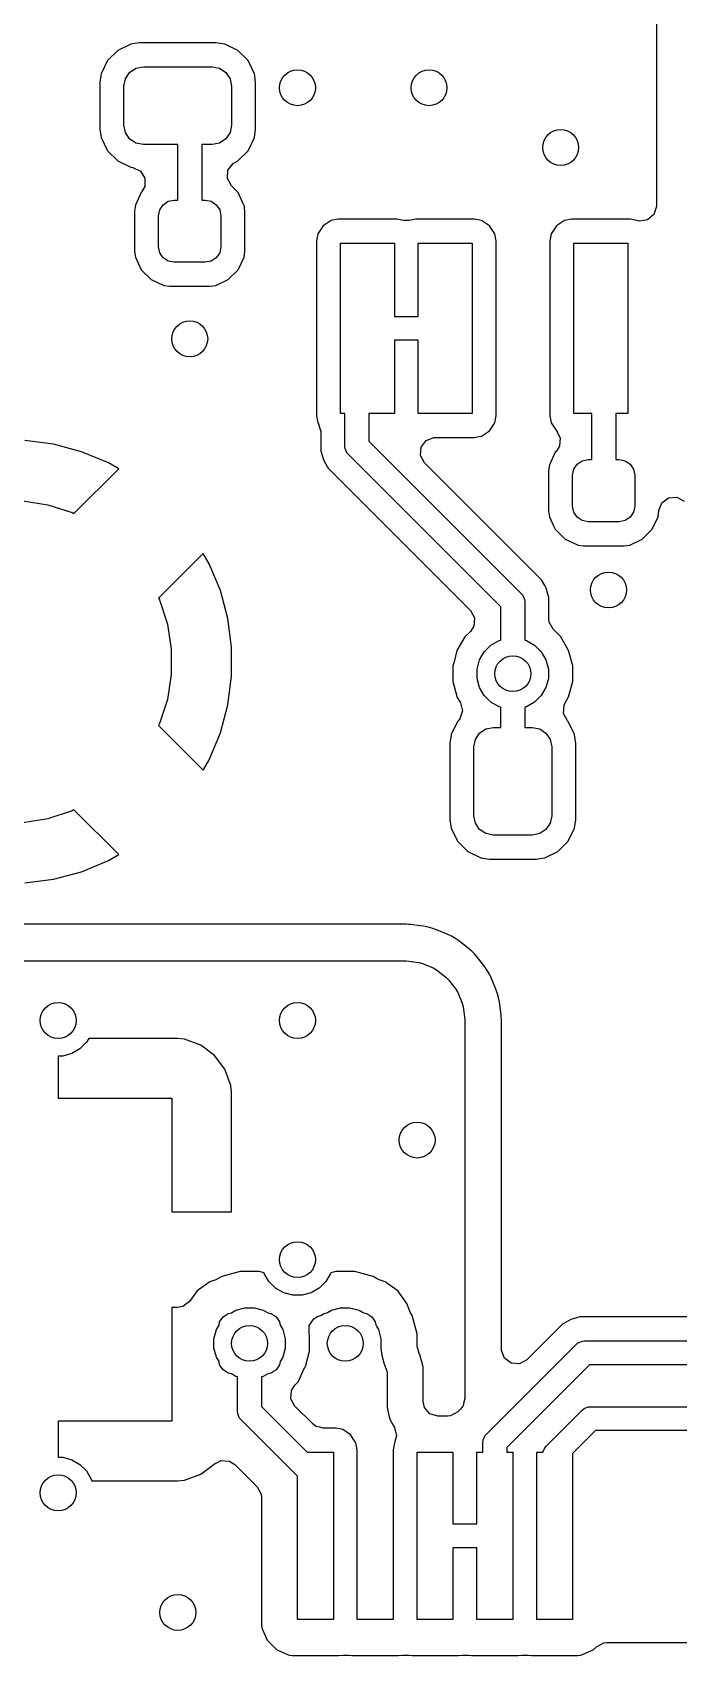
# Model space of a CAD drawing. Extents: x 2.65 to 6.49, y -4.64 to -1.62.
# Drawn here: x 2.984 to 3.196, y -3.3 to -2.765 of the extents above; entities that cross this region are included whole.
import ezdxf

# ---------------------------------------------------------------- set-up
doc = ezdxf.new("R2010")
doc.units = 0
doc.header["$MEASUREMENT"] = 0
doc.layers.add('BLACK', color=7, linetype='CONTINUOUS')

msp = doc.modelspace()

# ---------------------------------------------------------------- linework, layer by layer
at = {"layer": 'BLACK', "linetype": 'CONTINUOUS'}
for p, q in [((3.18896, -2.72867), (3.18896, -2.82251)), ((3.01176, -2.77118), (3.00839, -2.77455)), ((3.01604, -2.76909), (3.01176, -2.77118)), ((3.01882, -2.76868), (3.01604, -2.76909)), ((3.04417, -2.76868), (3.01882, -2.76868)), ((3.0462, -2.76898), (3.04417, -2.76868)), ((3.04417, -2.76868), (3.04417, -2.76868)), ((3.04695, -2.76909), (3.0462, -2.76898)), ((3.05123, -2.77118), (3.04695, -2.76909)), ((3.05461, -2.77455), (3.05123, -2.77118)), ((3.00839, -2.77455), (3.00629, -2.77884)), ((3.01427, -2.78052), (3.01565, -2.77845)), ((3.01565, -2.77845), (3.01773, -2.77706)), ((3.01773, -2.77706), (3.02018, -2.77657)), ((3.02018, -2.77657), (3.04281, -2.77657)), ((3.04281, -2.77657), (3.04526, -2.77706)), ((3.04526, -2.77706), (3.04734, -2.77845)), ((3.04734, -2.77845), (3.04873, -2.78052)), ((3.0567, -2.77884), (3.05461, -2.77455)), ((3.05461, -2.77455), (3.05461, -2.77455)), ((3.05461, -2.77455), (3.05461, -2.77455)), ((3.00619, -2.77953), (3.00589, -2.78162)), ((3.00589, -2.78162), (3.00589, -2.78162)), ((3.00589, -2.78162), (3.00589, -2.78162)), ((3.00589, -2.78162), (3.00589, -2.79712)), ((3.00629, -2.77884), (3.00619, -2.77953)), ((3.01378, -2.78297), (3.01427, -2.78052)), ((3.01378, -2.79577), (3.01378, -2.78297)), ((3.04873, -2.78052), (3.04921, -2.78297)), ((3.04921, -2.78297), (3.04921, -2.79577)), ((3.0568, -2.77953), (3.0567, -2.77884)), ((3.05699, -2.78083), (3.0568, -2.77953)), ((3.05711, -2.78162), (3.05699, -2.78083)), ((3.05711, -2.79712), (3.05711, -2.78162)), ((3.00589, -2.79712), (3.00629, -2.7999)), ((3.00629, -2.7999), (3.00629, -2.7999)), ((3.00629, -2.7999), (3.00629, -2.7999)), ((3.00629, -2.7999), (3.00829, -2.80399)), ((3.01427, -2.79822), (3.01378, -2.79577)), ((3.01565, -2.80029), (3.01427, -2.79822)), ((3.04873, -2.79822), (3.04734, -2.80029)), ((3.04921, -2.79577), (3.04873, -2.79822)), ((3.05461, -2.80419), (3.0567, -2.7999)), ((3.0567, -2.7999), (3.05711, -2.79712)), ((3.00829, -2.80399), (3.00839, -2.80419)), ((3.00839, -2.80419), (3.01176, -2.80756)), ((3.01773, -2.80168), (3.01565, -2.80029)), ((3.02018, -2.80217), (3.01773, -2.80168)), ((3.0315, -2.80217), (3.02018, -2.80217)), ((3.0315, -2.82047), (3.0315, -2.80217)), ((3.04281, -2.80217), (3.03937, -2.80217)), ((3.03937, -2.80217), (3.03937, -2.82047)), ((3.04526, -2.80168), (3.04281, -2.80217)), ((3.04734, -2.80029), (3.04526, -2.80168)), ((3.05123, -2.80756), (3.05461, -2.80419)), ((3.01176, -2.80756), (3.01176, -2.80756)), ((3.01176, -2.80756), (3.01176, -2.80756)), ((3.01176, -2.80756), (3.01604, -2.80965)), ((3.01604, -2.80965), (3.01672, -2.80975)), ((3.01672, -2.80975), (3.01922, -2.8109)), ((3.04782, -2.81337), (3.04802, -2.81062)), ((3.04802, -2.81062), (3.04967, -2.80842)), ((3.04967, -2.80842), (3.05045, -2.80794)), ((3.05045, -2.80794), (3.05123, -2.80756)), ((3.01922, -2.8109), (3.0207, -2.81322)), ((3.0207, -2.81597), (3.0197, -2.81764)), ((3.0207, -2.81322), (3.0207, -2.81597)), ((3.04914, -2.81578), (3.04782, -2.81337)), ((3.05137, -2.81801), (3.04914, -2.81578)), ((3.01949, -2.81801), (3.01755, -2.82217)), ((3.01974, -2.81766), (3.01949, -2.81801)), ((3.0197, -2.81764), (3.01974, -2.81766)), ((3.0267, -2.82197), (3.02836, -2.82086)), ((3.02836, -2.82086), (3.03031, -2.82047)), ((3.03031, -2.82047), (3.0315, -2.82047)), ((3.03937, -2.82047), (3.04055, -2.82047)), ((3.04055, -2.82047), (3.04251, -2.82086)), ((3.04251, -2.82086), (3.04417, -2.82197)), ((3.05317, -2.82187), (3.05137, -2.81801)), ((3.01755, -2.82217), (3.0173, -2.82407)), ((3.0173, -2.82407), (3.0173, -2.83735)), ((3.01755, -2.82217), (3.01755, -2.82217)), ((3.0252, -2.82559), (3.02559, -2.82363)), ((3.0252, -2.83583), (3.0252, -2.82559)), ((3.02559, -2.82363), (3.0267, -2.82197)), ((3.04417, -2.82197), (3.04528, -2.82363)), ((3.04528, -2.82363), (3.04567, -2.82559)), ((3.04567, -2.82559), (3.04567, -2.83583)), ((3.05331, -2.82217), (3.05317, -2.82187)), ((3.05344, -2.82312), (3.05331, -2.82217)), ((3.05331, -2.82217), (3.05331, -2.82217)), ((3.05356, -2.82407), (3.05344, -2.82312)), ((3.05356, -2.83385), (3.05356, -2.82407)), ((3.08426, -2.82673), (3.08196, -2.82719)), ((3.10353, -2.82673), (3.08426, -2.82673)), ((3.08426, -2.82673), (3.08426, -2.82673)), ((3.10574, -2.82717), (3.10353, -2.82673)), ((3.10985, -2.82673), (3.10765, -2.82717)), ((3.12912, -2.82673), (3.10985, -2.82673)), ((3.13143, -2.82719), (3.12912, -2.82673)), ((3.12912, -2.82673), (3.12912, -2.82673)), ((3.16103, -2.82673), (3.15873, -2.82719)), ((3.18031, -2.82673), (3.16103, -2.82673)), ((3.16103, -2.82673), (3.16103, -2.82673)), ((3.18308, -2.82728), (3.18031, -2.82673)), ((3.18031, -2.82673), (3.18031, -2.82673)), ((3.18818, -2.82515), (3.1861, -2.82695)), ((3.18896, -2.82251), (3.18818, -2.82515)), ((3.0776, -2.83155), (3.07715, -2.83385)), ((3.07935, -2.82893), (3.0776, -2.83155)), ((3.0776, -2.83155), (3.0776, -2.83155)), ((3.08196, -2.82719), (3.07935, -2.82893)), ((3.08196, -2.82719), (3.08196, -2.82719)), ((3.10765, -2.82717), (3.10574, -2.82717)), ((3.13404, -2.82893), (3.13143, -2.82719)), ((3.13143, -2.82719), (3.13143, -2.82719)), ((3.13578, -2.83155), (3.13404, -2.82893)), ((3.13624, -2.83385), (3.13578, -2.83155)), ((3.13578, -2.83155), (3.13578, -2.83155)), ((3.15438, -2.83155), (3.15392, -2.83385)), ((3.15612, -2.82893), (3.15438, -2.83155)), ((3.15438, -2.83155), (3.15438, -2.83155)), ((3.15873, -2.82719), (3.15612, -2.82893)), ((3.15873, -2.82719), (3.15873, -2.82719)), ((3.18338, -2.82735), (3.18308, -2.82726)), ((3.18308, -2.82726), (3.18308, -2.82728)), ((3.1861, -2.82695), (3.18338, -2.82735)), ((3.0173, -2.83735), (3.01755, -2.83925)), ((3.02559, -2.83779), (3.0252, -2.83583)), ((3.04567, -2.83583), (3.04528, -2.83779)), ((3.05331, -2.83925), (3.05356, -2.83735)), ((3.05356, -2.83735), (3.05356, -2.83385)), ((3.07715, -2.83385), (3.07715, -2.89151)), ((3.08504, -2.89073), (3.08504, -2.83463)), ((3.08504, -2.83463), (3.10276, -2.83463)), ((3.10276, -2.83463), (3.10276, -2.85874)), ((3.11063, -2.85874), (3.11063, -2.83463)), ((3.11063, -2.83463), (3.12835, -2.83463)), ((3.12835, -2.83463), (3.12835, -2.89073)), ((3.13622, -2.89073), (3.13622, -2.83463)), ((3.13622, -2.83463), (3.13624, -2.83463)), ((3.13624, -2.83463), (3.13624, -2.83385)), ((3.13624, -2.83385), (3.13624, -2.83385)), ((3.13624, -2.83385), (3.13624, -2.83385)), ((3.15392, -2.83385), (3.15392, -2.83463)), ((3.15392, -2.83463), (3.15394, -2.83463)), ((3.15394, -2.83463), (3.15394, -2.89073)), ((3.16181, -2.89073), (3.16181, -2.83463)), ((3.16181, -2.83463), (3.17953, -2.83463)), ((3.17953, -2.83463), (3.17953, -2.89073)), ((3.01755, -2.83925), (3.01755, -2.83925)), ((3.01755, -2.83925), (3.01904, -2.84243)), ((3.01904, -2.84243), (3.01949, -2.84341)), ((3.0267, -2.83945), (3.02559, -2.83779)), ((3.02836, -2.84056), (3.0267, -2.83945)), ((3.03031, -2.84094), (3.02836, -2.84056)), ((3.04055, -2.84094), (3.03031, -2.84094)), ((3.04251, -2.84056), (3.04055, -2.84094)), ((3.04417, -2.83945), (3.04251, -2.84056)), ((3.04528, -2.83779), (3.04417, -2.83945)), ((3.05137, -2.84341), (3.05331, -2.83925)), ((3.01949, -2.84341), (3.02274, -2.84665)), ((3.02274, -2.84665), (3.0269, -2.84859)), ((3.04397, -2.84859), (3.04813, -2.84665)), ((3.04813, -2.84665), (3.05137, -2.84341)), ((3.0269, -2.84859), (3.0269, -2.84859)), ((3.0269, -2.84859), (3.02879, -2.84884)), ((3.02879, -2.84884), (3.02879, -2.84884)), ((3.02879, -2.84884), (3.04208, -2.84884)), ((3.04208, -2.84884), (3.04397, -2.84859)), ((3.10276, -2.85874), (3.11063, -2.85874)), ((3.11063, -2.86661), (3.10276, -2.86661)), ((3.10276, -2.86661), (3.10276, -2.89073)), ((3.11063, -2.89073), (3.11063, -2.86661)), ((3.0865, -2.89073), (3.08504, -2.89073)), ((3.0865, -2.90146), (3.0865, -2.89073)), ((3.10276, -2.89073), (3.09437, -2.89073)), ((3.09437, -2.89073), (3.09437, -2.89983)), ((3.12835, -2.89073), (3.11063, -2.89073)), ((3.13624, -2.89073), (3.13622, -2.89073)), ((3.13624, -2.89151), (3.13624, -2.89073)), ((3.15394, -2.89073), (3.15392, -2.89073)), ((3.15392, -2.89073), (3.15392, -2.89151)), ((3.16772, -2.89073), (3.16181, -2.89073)), ((3.16772, -2.90591), (3.16772, -2.89073)), ((3.17953, -2.89073), (3.17559, -2.89073)), ((3.17559, -2.89073), (3.17559, -2.90591)), ((3.07715, -2.89151), (3.0776, -2.89381)), ((3.0776, -2.89381), (3.0776, -2.89381)), ((3.0776, -2.89381), (3.0776, -2.89381)), ((3.0776, -2.89381), (3.07778, -2.89407)), ((3.07778, -2.89407), (3.0786, -2.8967)), ((3.13404, -2.89642), (3.13578, -2.89381)), ((3.13578, -2.89381), (3.13614, -2.892)), ((3.13578, -2.89381), (3.13578, -2.89381)), ((3.13578, -2.89381), (3.13578, -2.89381)), ((3.13614, -2.892), (3.13624, -2.89151)), ((3.15392, -2.89151), (3.15438, -2.89381)), ((3.15438, -2.89381), (3.15438, -2.89381)), ((3.15438, -2.89381), (3.15639, -2.89682)), ((2.99062, -2.90085), (2.98115, -2.89961)), ((2.99984, -2.90332), (2.99062, -2.90085)), ((3.0786, -2.8967), (3.0786, -2.89678)), ((3.0786, -2.89678), (3.0786, -2.90301)), ((3.08657, -2.90222), (3.0865, -2.90146)), ((3.09437, -2.89983), (3.14452, -2.94997)), ((3.11154, -2.9018), (3.11319, -2.8996)), ((3.11319, -2.8996), (3.11577, -2.89863)), ((3.11577, -2.89863), (3.11612, -2.89862)), ((3.11612, -2.89862), (3.12912, -2.89862)), ((3.12912, -2.89862), (3.13001, -2.89845)), ((3.12912, -2.89862), (3.12912, -2.89862)), ((3.13001, -2.89845), (3.13143, -2.89816)), ((3.13143, -2.89816), (3.13404, -2.89642)), ((3.13143, -2.89816), (3.13143, -2.89816)), ((3.13143, -2.89816), (3.13143, -2.89816)), ((3.1571, -2.90143), (3.15598, -2.90318)), ((3.15639, -2.89682), (3.1563, -2.89687)), ((3.1563, -2.89687), (3.1573, -2.89869)), ((3.1573, -2.89869), (3.1571, -2.90143)), ((3.00866, -2.90698), (2.99984, -2.90332)), ((3.0786, -2.90301), (3.07941, -2.90602)), ((3.07941, -2.90602), (3.08074, -2.90833)), ((3.08716, -2.90364), (3.08657, -2.90222)), ((3.08765, -2.90424), (3.08716, -2.90364)), ((3.1378, -2.95439), (3.08765, -2.90424)), ((3.11135, -2.90454), (3.11154, -2.9018)), ((3.11266, -2.90696), (3.11135, -2.90454)), ((3.15571, -2.90345), (3.15377, -2.9076)), ((3.15598, -2.90318), (3.15571, -2.90345)), ((3.16292, -2.9074), (3.16458, -2.9063)), ((3.16458, -2.9063), (3.16654, -2.90591)), ((3.16654, -2.90591), (3.16772, -2.90591)), ((3.17559, -2.90591), (3.17677, -2.90591)), ((3.17677, -2.90591), (3.17873, -2.9063)), ((3.17873, -2.9063), (3.18039, -2.9074)), ((2.99733, -2.92365), (3.01205, -2.90893)), ((3.01205, -2.90893), (3.00866, -2.90698)), ((3.00866, -2.90698), (3.00866, -2.90698)), ((3.01205, -2.90893), (3.01205, -2.90893)), ((3.08074, -2.90833), (3.08097, -2.90872)), ((3.08097, -2.90872), (3.08097, -2.90872)), ((3.08097, -2.90872), (3.12779, -2.95555)), ((3.1512, -2.94549), (3.11266, -2.90696)), ((3.15377, -2.9076), (3.15352, -2.9095)), ((3.15352, -2.9095), (3.15352, -2.92278)), ((3.15377, -2.9076), (3.15377, -2.9076)), ((3.16142, -2.91102), (3.16181, -2.90907)), ((3.16142, -2.92126), (3.16142, -2.91102)), ((3.16181, -2.90907), (3.16292, -2.9074)), ((3.18039, -2.9074), (3.1815, -2.90907)), ((3.1815, -2.90907), (3.18189, -2.91102)), ((3.18189, -2.91102), (3.18189, -2.92126)), ((2.98055, -2.91946), (2.98879, -2.92076)), ((2.98879, -2.92076), (2.99672, -2.92334)), ((3.15352, -2.92278), (3.15377, -2.92468)), ((3.16181, -2.92322), (3.16142, -2.92126)), ((3.18189, -2.92126), (3.1815, -2.92322)), ((3.18953, -2.92468), (3.18978, -2.92278)), ((3.18978, -2.92278), (3.18979, -2.9227)), ((3.18978, -2.92278), (3.18978, -2.92278)), ((3.18979, -2.9227), (3.1898, -2.92268)), ((3.1898, -2.92268), (3.1898, -2.92263)), ((3.1898, -2.92263), (3.18982, -2.92263)), ((3.18982, -2.92263), (3.19073, -2.92012)), ((3.19073, -2.92012), (3.19293, -2.91846)), ((3.19293, -2.91846), (3.19567, -2.91824)), ((3.19567, -2.91824), (3.19809, -2.91955)), ((2.99672, -2.92334), (2.99733, -2.92365)), ((3.15377, -2.92468), (3.15377, -2.92468)), ((3.15377, -2.92468), (3.15516, -2.92766)), ((3.15516, -2.92766), (3.15571, -2.92884)), ((3.16292, -2.92488), (3.16181, -2.92322)), ((3.16458, -2.92599), (3.16292, -2.92488)), ((3.16654, -2.92638), (3.16458, -2.92599)), ((3.17677, -2.92638), (3.16654, -2.92638)), ((3.17873, -2.92599), (3.17677, -2.92638)), ((3.18039, -2.92488), (3.17873, -2.92599)), ((3.1815, -2.92322), (3.18039, -2.92488)), ((3.18759, -2.92884), (3.18953, -2.92468)), ((3.15571, -2.92884), (3.15896, -2.93208)), ((3.15896, -2.93208), (3.16305, -2.93399)), ((3.18019, -2.93402), (3.18435, -2.93208)), ((3.18435, -2.93208), (3.18759, -2.92884)), ((3.03989, -2.93677), (3.02517, -2.95149)), ((3.04184, -2.94016), (3.03989, -2.93677)), ((3.16305, -2.93399), (3.16312, -2.93402)), ((3.16312, -2.93402), (3.16312, -2.93402)), ((3.16312, -2.93402), (3.16501, -2.93427)), ((3.16501, -2.93427), (3.16501, -2.93427)), ((3.16501, -2.93427), (3.1783, -2.93427)), ((3.1783, -2.93427), (3.18019, -2.93402)), ((3.0455, -2.94898), (3.04184, -2.94016)), ((3.04184, -2.94016), (3.04184, -2.94016)), ((3.04797, -2.9582), (3.0455, -2.94898)), ((3.15227, -2.94734), (3.1512, -2.94549)), ((3.1512, -2.94549), (3.1512, -2.94549)), ((3.15276, -2.94819), (3.15227, -2.94734)), ((3.15349, -2.95093), (3.15276, -2.94819)), ((3.02517, -2.95149), (3.02548, -2.9521)), ((3.02548, -2.9521), (3.02806, -2.96003)), ((3.1378, -2.96531), (3.1378, -2.95439)), ((3.14452, -2.94997), (3.14501, -2.95057)), ((3.14501, -2.95057), (3.14505, -2.95067)), ((3.14505, -2.95067), (3.14559, -2.95199)), ((3.14559, -2.95199), (3.14567, -2.95276)), ((3.14567, -2.95276), (3.14567, -2.96531)), ((3.15356, -2.9512), (3.15349, -2.95093)), ((3.15356, -2.95832), (3.15356, -2.9512)), ((3.02806, -2.96003), (3.02936, -2.96827)), ((3.04921, -2.96767), (3.04797, -2.9582)), ((3.12779, -2.95555), (3.12911, -2.95796)), ((3.12911, -2.95796), (3.12891, -2.96071)), ((3.15367, -2.95936), (3.15356, -2.95832)), ((3.15499, -2.96177), (3.15367, -2.95936)), ((3.12596, -2.96428), (3.12337, -2.96877)), ((3.12779, -2.96245), (3.12596, -2.96428)), ((3.12596, -2.96428), (3.12596, -2.96428)), ((3.12891, -2.96071), (3.12779, -2.96245)), ((3.13454, -2.96701), (3.13721, -2.96547)), ((3.13721, -2.96547), (3.1378, -2.96531)), ((3.14567, -2.96531), (3.14625, -2.96547)), ((3.14625, -2.96547), (3.14892, -2.96701)), ((3.1575, -2.96428), (3.15499, -2.96177)), ((3.16009, -2.96877), (3.1575, -2.96428)), ((3.02936, -2.96827), (3.02936, -2.97661)), ((3.04921, -2.97721), (3.04921, -2.96767)), ((3.04921, -2.96767), (3.04921, -2.96767)), ((3.12337, -2.96877), (3.12239, -2.97242)), ((3.13082, -2.97186), (3.13236, -2.96919)), ((3.13236, -2.96919), (3.13454, -2.96701)), ((3.14892, -2.96701), (3.1511, -2.96919)), ((3.1511, -2.96919), (3.15264, -2.97186)), ((3.16144, -2.97378), (3.16009, -2.96877)), ((3.12239, -2.97242), (3.12203, -2.97378)), ((3.12203, -2.97378), (3.12203, -2.97897)), ((3.13002, -2.97484), (3.13082, -2.97186)), ((3.13002, -2.97792), (3.13002, -2.97484)), ((3.15264, -2.97186), (3.15344, -2.97484)), ((3.15344, -2.97484), (3.15344, -2.97792)), ((3.16144, -2.97897), (3.16144, -2.97378)), ((3.02936, -2.97661), (3.02806, -2.98485)), ((3.04797, -2.98668), (3.04921, -2.97722)), ((3.04921, -2.97722), (3.04921, -2.97721)), ((3.12203, -2.97897), (3.12332, -2.9838)), ((3.13082, -2.9809), (3.13002, -2.97792)), ((3.13236, -2.98357), (3.13082, -2.9809)), ((3.15264, -2.9809), (3.1511, -2.98357)), ((3.15344, -2.97792), (3.15264, -2.9809)), ((3.16009, -2.98398), (3.16144, -2.97897)), ((3.02806, -2.98485), (3.02548, -2.99278)), ((3.0455, -2.9959), (3.04797, -2.98668)), ((3.12332, -2.9838), (3.12337, -2.98398)), ((3.12337, -2.98398), (3.12337, -2.98398)), ((3.12337, -2.98398), (3.12452, -2.98598)), ((3.12452, -2.98598), (3.12517, -2.98865)), ((3.13454, -2.98575), (3.13236, -2.98357)), ((3.13721, -2.98729), (3.13454, -2.98575)), ((3.14892, -2.98575), (3.14625, -2.98729)), ((3.1511, -2.98357), (3.14892, -2.98575)), ((3.1584, -2.98946), (3.1586, -2.98671)), ((3.1586, -2.98671), (3.15894, -2.98598)), ((3.15894, -2.98598), (3.15996, -2.98422)), ((3.15996, -2.98422), (3.16009, -2.98398)), ((3.12354, -2.99207), (3.12145, -2.99636)), ((3.12375, -2.99187), (3.12354, -2.99207)), ((3.12354, -2.99207), (3.12354, -2.99207)), ((3.12427, -2.99125), (3.12375, -2.99187)), ((3.12517, -2.98865), (3.12427, -2.99125)), ((3.1378, -2.98745), (3.13721, -2.98729)), ((3.1378, -2.99409), (3.1378, -2.98745)), ((3.14625, -2.98729), (3.14567, -2.98745)), ((3.14567, -2.98745), (3.14567, -2.99409)), ((3.15972, -2.99187), (3.1584, -2.98946)), ((3.15992, -2.99207), (3.15972, -2.99187)), ((3.16202, -2.99636), (3.15992, -2.99207)), ((3.15992, -2.99207), (3.15992, -2.99207)), ((3.15992, -2.99207), (3.15992, -2.99207)), ((3.02548, -2.99278), (3.02517, -2.99339)), ((3.02517, -2.99339), (3.03989, -3.00811)), ((3.04184, -3.00472), (3.0455, -2.9959)), ((3.1214, -2.99671), (3.12104, -2.99914)), ((3.12145, -2.99636), (3.1214, -2.99671)), ((3.12942, -2.99804), (3.13081, -2.99597)), ((3.13081, -2.99597), (3.13289, -2.99458)), ((3.13289, -2.99458), (3.13533, -2.99409)), ((3.13533, -2.99409), (3.1378, -2.99409)), ((3.14567, -2.99409), (3.14813, -2.99409)), ((3.14813, -2.99409), (3.15058, -2.99458)), ((3.15058, -2.99458), (3.15265, -2.99597)), ((3.15265, -2.99597), (3.15404, -2.99804)), ((3.16215, -2.9973), (3.16202, -2.99636)), ((3.16226, -2.99805), (3.16215, -2.9973)), ((3.12104, -2.99914), (3.12104, -2.99914)), ((3.12104, -2.99914), (3.12104, -2.99914)), ((3.12104, -2.99914), (3.12104, -3.02449)), ((3.12894, -3.00049), (3.12942, -2.99804)), ((3.12894, -3.02313), (3.12894, -3.00049)), ((3.15404, -2.99804), (3.15453, -3.00049)), ((3.15453, -3.00049), (3.15453, -3.02313)), ((3.16242, -2.99914), (3.16226, -2.99805)), ((3.16242, -3.02449), (3.16242, -2.99914)), ((3.03989, -3.00811), (3.04184, -3.00472)), ((3.04184, -3.00472), (3.04184, -3.00472)), ((2.98879, -3.02412), (2.98055, -3.02543)), ((2.99672, -3.02154), (2.98879, -3.02412)), ((2.99733, -3.02123), (2.99672, -3.02154)), ((3.01205, -3.03595), (2.99733, -3.02123)), ((3.12942, -3.02558), (3.12894, -3.02313)), ((3.15453, -3.02313), (3.15404, -3.02558)), ((3.12104, -3.02449), (3.12145, -3.02726)), ((3.12145, -3.02726), (3.12145, -3.02726)), ((3.12145, -3.02726), (3.12145, -3.02726)), ((3.12145, -3.02726), (3.12331, -3.03107)), ((3.13081, -3.02765), (3.12942, -3.02558)), ((3.13289, -3.02904), (3.13081, -3.02765)), ((3.13533, -3.02953), (3.13289, -3.02904)), ((3.14813, -3.02953), (3.13533, -3.02953)), ((3.15058, -3.02904), (3.14813, -3.02953)), ((3.15265, -3.02765), (3.15058, -3.02904)), ((3.15404, -3.02558), (3.15265, -3.02765)), ((3.15992, -3.03155), (3.16202, -3.02726)), ((3.16202, -3.02726), (3.16242, -3.02449)), ((3.12331, -3.03107), (3.12354, -3.03155)), ((3.12354, -3.03155), (3.12692, -3.03492)), ((3.12692, -3.03492), (3.1312, -3.03702)), ((3.15226, -3.03702), (3.15655, -3.03492)), ((3.15655, -3.03492), (3.15992, -3.03155)), ((2.99984, -3.04156), (3.00866, -3.0379)), ((3.00866, -3.0379), (3.01205, -3.03595)), ((3.00866, -3.0379), (3.00866, -3.0379)), ((3.1312, -3.03702), (3.1312, -3.03702)), ((3.1312, -3.03702), (3.1312, -3.03702)), ((3.1312, -3.03702), (3.13398, -3.03742)), ((3.13398, -3.03742), (3.14949, -3.03742)), ((3.14949, -3.03742), (3.1506, -3.03726)), ((3.14949, -3.03742), (3.14949, -3.03742)), ((3.1506, -3.03726), (3.15226, -3.03702)), ((2.98115, -3.04528), (2.99062, -3.04403)), ((2.99062, -3.04403), (2.99984, -3.04156)), ((3.10598, -3.05884), (2.90583, -3.05884)), ((3.10662, -3.05886), (3.10598, -3.05884)), ((3.10677, -3.05886), (3.10662, -3.05886)), ((3.1074, -3.05891), (3.10677, -3.05886)), ((3.10819, -3.05898), (3.1074, -3.05891)), ((3.1111, -3.05937), (3.10819, -3.05898)), ((3.11233, -3.05953), (3.1111, -3.05937)), ((3.11387, -3.05984), (3.11233, -3.05953)), ((3.11233, -3.05953), (3.11233, -3.05953)), ((3.1151, -3.06017), (3.11387, -3.05984)), ((3.11387, -3.05984), (3.11387, -3.05984)), ((3.11387, -3.05984), (3.11387, -3.05984)), ((3.11659, -3.06067), (3.1151, -3.06017)), ((3.1151, -3.06017), (3.1151, -3.06017)), ((3.12015, -3.06215), (3.11659, -3.06067)), ((3.11659, -3.06067), (3.11659, -3.06067)), ((3.12156, -3.06284), (3.12015, -3.06215)), ((3.12015, -3.06215), (3.12015, -3.06215)), ((3.12266, -3.06348), (3.12156, -3.06284)), ((3.12267, -3.06348), (3.12266, -3.06348)), ((3.12397, -3.06435), (3.12267, -3.06348)), ((3.12267, -3.06348), (3.12267, -3.06348)), ((3.12267, -3.06348), (3.12267, -3.06348)), ((3.12703, -3.0667), (3.12397, -3.06435)), ((3.12397, -3.06435), (3.12397, -3.06435)), ((3.12821, -3.06774), (3.12703, -3.0667)), ((3.12703, -3.0667), (3.12703, -3.0667)), ((2.90583, -3.07087), (3.10598, -3.07087)), ((3.10598, -3.07087), (3.10662, -3.07091)), ((3.10662, -3.07091), (3.11076, -3.07145)), ((3.11076, -3.07145), (3.11199, -3.07178)), ((3.11199, -3.07178), (3.11555, -3.07326)), ((3.12911, -3.06864), (3.12821, -3.06774)), ((3.12821, -3.06774), (3.12821, -3.06774)), ((3.12821, -3.06774), (3.12821, -3.06774)), ((3.13015, -3.06982), (3.12911, -3.06864)), ((3.13097, -3.07089), (3.13015, -3.06982)), ((3.1325, -3.07288), (3.13097, -3.07089)), ((3.11555, -3.07326), (3.11665, -3.07389)), ((3.11665, -3.07389), (3.11971, -3.07624)), ((3.11971, -3.07624), (3.12061, -3.07714)), ((3.12061, -3.07714), (3.12296, -3.0802)), ((3.13299, -3.07362), (3.1325, -3.07288)), ((3.13337, -3.07418), (3.13299, -3.07362)), ((3.13401, -3.07529), (3.13337, -3.07418)), ((3.1347, -3.0767), (3.13401, -3.07529)), ((3.13401, -3.07529), (3.13401, -3.07529)), ((3.13401, -3.07529), (3.13401, -3.07529)), ((3.1354, -3.07838), (3.1347, -3.0767)), ((3.12296, -3.0802), (3.12359, -3.0813)), ((3.12359, -3.0813), (3.12507, -3.08486)), ((3.13618, -3.08026), (3.1354, -3.07838)), ((3.13669, -3.08175), (3.13618, -3.08026)), ((3.13702, -3.08298), (3.13669, -3.08175)), ((3.13732, -3.08452), (3.13702, -3.08298)), ((3.12507, -3.08486), (3.1254, -3.08609)), ((3.1254, -3.08609), (3.12594, -3.09023)), ((3.13787, -3.08866), (3.13732, -3.08452)), ((3.12594, -3.09023), (3.12598, -3.09087)), ((3.12598, -3.09087), (3.12598, -3.21505)), ((3.13794, -3.08945), (3.13787, -3.08866)), ((3.13799, -3.09008), (3.13794, -3.08945)), ((3.138, -3.09055), (3.13799, -3.09008)), ((3.13801, -3.09087), (3.138, -3.09055)), ((3.13801, -3.19883), (3.13801, -3.09087)), ((3.0015, -3.09774), (2.99932, -3.09992)), ((3.00224, -3.09646), (3.0015, -3.09774)), ((3.03141, -3.09646), (3.00224, -3.09646)), ((3.03375, -3.09671), (3.03141, -3.09646)), ((3.03376, -3.09671), (3.03375, -3.09671)), ((3.03906, -3.09869), (3.03376, -3.09671)), ((3.04359, -3.10208), (3.03906, -3.09869)), ((3.03906, -3.09869), (3.03906, -3.09869)), ((2.99367, -3.10226), (2.99213, -3.10226)), ((2.99213, -3.10226), (2.99213, -3.11614)), ((2.99665, -3.10146), (2.99367, -3.10226)), ((2.99932, -3.09992), (2.99665, -3.10146)), ((3.04698, -3.10661), (3.04359, -3.10208)), ((3.04359, -3.10208), (3.04359, -3.10208)), ((3.04896, -3.11191), (3.04698, -3.10661)), ((3.04698, -3.10661), (3.04698, -3.10661)), ((3.04921, -3.11426), (3.04896, -3.11191)), ((3.04896, -3.11191), (3.04896, -3.11191)), ((3.04921, -3.15354), (3.04921, -3.11426)), ((3.04921, -3.11426), (3.04921, -3.11426)), ((2.99213, -3.11614), (3.02953, -3.11614)), ((3.02953, -3.11614), (3.02953, -3.15354)), ((3.02953, -3.15354), (3.04921, -3.15354)), ((3.05201, -3.17321), (3.04599, -3.17482)), ((3.05823, -3.17321), (3.05201, -3.17321)), ((3.05991, -3.17366), (3.05823, -3.17321)), ((3.05995, -3.17381), (3.05991, -3.17366)), ((3.0615, -3.17648), (3.05995, -3.17381)), ((3.08178, -3.17381), (3.08024, -3.17648)), ((3.08182, -3.17366), (3.08178, -3.17381)), ((3.0835, -3.17321), (3.08182, -3.17366)), ((3.08973, -3.17321), (3.0835, -3.17321)), ((3.09574, -3.17482), (3.08973, -3.17321)), ((3.04199, -3.17658), (3.03788, -3.17961)), ((3.04399, -3.17588), (3.04199, -3.17658)), ((3.04481, -3.1755), (3.04399, -3.17588)), ((3.04599, -3.17482), (3.04481, -3.1755)), ((3.06368, -3.17866), (3.0615, -3.17648)), ((3.06635, -3.1802), (3.06368, -3.17866)), ((3.07806, -3.17866), (3.07539, -3.1802)), ((3.08024, -3.17648), (3.07806, -3.17866)), ((3.09692, -3.1755), (3.09574, -3.17482)), ((3.09574, -3.17482), (3.09574, -3.17482)), ((3.09775, -3.17588), (3.09692, -3.1755)), ((3.09974, -3.17658), (3.09775, -3.17588)), ((3.1003, -3.17699), (3.09974, -3.17658)), ((3.09974, -3.17658), (3.09974, -3.17658)), ((3.10385, -3.17961), (3.1003, -3.17699)), ((3.03315, -3.18472), (3.03141, -3.18504)), ((3.03534, -3.18306), (3.03315, -3.18472)), ((3.03788, -3.17961), (3.03534, -3.18306)), ((3.06932, -3.181), (3.06635, -3.1802)), ((3.07241, -3.181), (3.06932, -3.181)), ((3.07539, -3.1802), (3.07241, -3.181)), ((3.10689, -3.18372), (3.10385, -3.17961)), ((3.10758, -3.18572), (3.10689, -3.18372)), ((3.03141, -3.18504), (3.02953, -3.18504)), ((3.02953, -3.18504), (3.02953, -3.22244)), ((3.04506, -3.19086), (3.04527, -3.18977)), ((3.04527, -3.18977), (3.04638, -3.18811)), ((3.04638, -3.18811), (3.04804, -3.187)), ((3.04804, -3.187), (3.04913, -3.18679)), ((3.04913, -3.18679), (3.0506, -3.18594)), ((3.0506, -3.18594), (3.05358, -3.18514)), ((3.05358, -3.18514), (3.05666, -3.18514)), ((3.05666, -3.18514), (3.05964, -3.18594)), ((3.05964, -3.18594), (3.06111, -3.18679)), ((3.06111, -3.18679), (3.06219, -3.187)), ((3.06219, -3.187), (3.06386, -3.18811)), ((3.06386, -3.18811), (3.06496, -3.18977)), ((3.06496, -3.18977), (3.06518, -3.19086)), ((3.07476, -3.19102), (3.07553, -3.18988)), ((3.07553, -3.18988), (3.07629, -3.18875)), ((3.07629, -3.18875), (3.0763, -3.18874)), ((3.0763, -3.18874), (3.07747, -3.18802)), ((3.0763, -3.18874), (3.0763, -3.18874)), ((3.07747, -3.18802), (3.07755, -3.18799)), ((3.07755, -3.18799), (3.07762, -3.18796)), ((3.07762, -3.18796), (3.07764, -3.18795)), ((3.07764, -3.18795), (3.07776, -3.1879)), ((3.07776, -3.1879), (3.07781, -3.18789)), ((3.07781, -3.18789), (3.07843, -3.18766)), ((3.07843, -3.18766), (3.07847, -3.18765)), ((3.07847, -3.18765), (3.07863, -3.18759)), ((3.07847, -3.18765), (3.07847, -3.18765)), ((3.07863, -3.18759), (3.07874, -3.18754)), ((3.07874, -3.18754), (3.07954, -3.187)), ((3.07954, -3.187), (3.08051, -3.18681)), ((3.08051, -3.18681), (3.08081, -3.18668)), ((3.08081, -3.18668), (3.08209, -3.18594)), ((3.08209, -3.18594), (3.08507, -3.18514)), ((3.08507, -3.18514), (3.08816, -3.18514)), ((3.08816, -3.18514), (3.09113, -3.18594)), ((3.09113, -3.18594), (3.09232, -3.18663)), ((3.09232, -3.18663), (3.09273, -3.18681)), ((3.09273, -3.18681), (3.09273, -3.18681)), ((3.09273, -3.18681), (3.09273, -3.18681)), ((3.09273, -3.18681), (3.09273, -3.18681)), ((3.09273, -3.18681), (3.09369, -3.187)), ((3.09369, -3.187), (3.09535, -3.18811)), ((3.09535, -3.18811), (3.09646, -3.18977)), ((3.09646, -3.18977), (3.09665, -3.19073)), ((3.10796, -3.18655), (3.10758, -3.18572)), ((3.10864, -3.18773), (3.10796, -3.18655)), ((3.11026, -3.19374), (3.10864, -3.18773)), ((3.16079, -3.18898), (3.15849, -3.1903)), ((3.16271, -3.18846), (3.16079, -3.18898)), ((3.16079, -3.18898), (3.16079, -3.18898)), ((3.1638, -3.18817), (3.16271, -3.18846)), ((3.21927, -3.18817), (3.1638, -3.18817)), ((3.04341, -3.19531), (3.04421, -3.19233)), ((3.04341, -3.19839), (3.04341, -3.19531)), ((3.04421, -3.19233), (3.04506, -3.19086)), ((3.06518, -3.19086), (3.06603, -3.19233)), ((3.06603, -3.19233), (3.06683, -3.19531)), ((3.06683, -3.19531), (3.06683, -3.19839)), ((3.07469, -3.19377), (3.07472, -3.19239)), ((3.07482, -3.19426), (3.07469, -3.19377)), ((3.07472, -3.19239), (3.07475, -3.19103)), ((3.07475, -3.19103), (3.07476, -3.19102)), ((3.07476, -3.19102), (3.07476, -3.19102)), ((3.07482, -3.19944), (3.07482, -3.19426)), ((3.09665, -3.19073), (3.09665, -3.19073)), ((3.09665, -3.19073), (3.09684, -3.19114)), ((3.09684, -3.19114), (3.09753, -3.19233)), ((3.09753, -3.19233), (3.09832, -3.19531)), ((3.09832, -3.19531), (3.09832, -3.19839)), ((3.11026, -3.19775), (3.11026, -3.19374)), ((3.11026, -3.19374), (3.11026, -3.19374)), ((3.15809, -3.19053), (3.14635, -3.20228)), ((3.15823, -3.19045), (3.15809, -3.19053)), ((3.15849, -3.1903), (3.15823, -3.19045)), ((3.15849, -3.1903), (3.15849, -3.1903)), ((3.04421, -3.20137), (3.04341, -3.19839)), ((3.06683, -3.19839), (3.06603, -3.20137)), ((3.07348, -3.20446), (3.07482, -3.19944)), ((3.09832, -3.19839), (3.09832, -3.19842)), ((3.09832, -3.19842), (3.09864, -3.20086)), ((3.11091, -3.20019), (3.11026, -3.19775)), ((3.11111, -3.20054), (3.11091, -3.20019)), ((3.11115, -3.20061), (3.11111, -3.20054)), ((3.11222, -3.20462), (3.11115, -3.20061)), ((3.13304, -3.22674), (3.16257, -3.19722)), ((3.13802, -3.19917), (3.13801, -3.19883)), ((3.13899, -3.20175), (3.13802, -3.19917)), ((3.16257, -3.19722), (3.16317, -3.19673)), ((3.16317, -3.19673), (3.16358, -3.19655)), ((3.16358, -3.19655), (3.16459, -3.19614)), ((3.16459, -3.19614), (3.16535, -3.19606)), ((3.16535, -3.19606), (3.21772, -3.19606)), ((3.04506, -3.20284), (3.04421, -3.20137)), ((3.04527, -3.20393), (3.04506, -3.20284)), ((3.04638, -3.20559), (3.04527, -3.20393)), ((3.04804, -3.2067), (3.04638, -3.20559)), ((3.06386, -3.20559), (3.06219, -3.2067)), ((3.06496, -3.20393), (3.06386, -3.20559)), ((3.06518, -3.20284), (3.06496, -3.20393)), ((3.06603, -3.20137), (3.06518, -3.20284)), ((3.07106, -3.20955), (3.073, -3.20539)), ((3.073, -3.20539), (3.07315, -3.20507)), ((3.073, -3.20539), (3.073, -3.20539)), ((3.07315, -3.20507), (3.07334, -3.20469)), ((3.07334, -3.20469), (3.07348, -3.20446)), ((3.09864, -3.20086), (3.09929, -3.2033)), ((3.09929, -3.2033), (3.09953, -3.20389)), ((3.09953, -3.20389), (3.09974, -3.20449)), ((3.09974, -3.20449), (3.09977, -3.20459)), ((3.09977, -3.20459), (3.09986, -3.20483)), ((3.09986, -3.20483), (3.10032, -3.20592)), ((3.10032, -3.20592), (3.10039, -3.20669)), ((3.11222, -3.21596), (3.11222, -3.20462)), ((3.11222, -3.20462), (3.11222, -3.20462)), ((3.14119, -3.2034), (3.13899, -3.20175)), ((3.16699, -3.20394), (3.13976, -3.23116)), ((3.14393, -3.2036), (3.14119, -3.2034)), ((3.14635, -3.20228), (3.14393, -3.2036)), ((3.21772, -3.20394), (3.16699, -3.20394)), ((3.04913, -3.20691), (3.04804, -3.2067)), ((3.0506, -3.20776), (3.04913, -3.20691)), ((3.05118, -3.20792), (3.0506, -3.20776)), ((3.05118, -3.21929), (3.05118, -3.20792)), ((3.05964, -3.20776), (3.05906, -3.20792)), ((3.05906, -3.20792), (3.05906, -3.21766)), ((3.06111, -3.20691), (3.05964, -3.20776)), ((3.06219, -3.2067), (3.06111, -3.20691)), ((3.06891, -3.21232), (3.07003, -3.21057)), ((3.07003, -3.21057), (3.07042, -3.21018)), ((3.07042, -3.21018), (3.07106, -3.20955)), ((3.10039, -3.20669), (3.10039, -3.2178)), ((3.06872, -3.21506), (3.06891, -3.21232)), ((3.07003, -3.21748), (3.06872, -3.21506)), ((3.11267, -3.21799), (3.11222, -3.21596)), ((3.12564, -3.21621), (3.12539, -3.21739)), ((3.12598, -3.21505), (3.12564, -3.21621)), ((3.05126, -3.22006), (3.05118, -3.21929)), ((3.05184, -3.22148), (3.05126, -3.22006)), ((3.05233, -3.22208), (3.05184, -3.22148)), ((3.07087, -3.24061), (3.05233, -3.22208)), ((3.05906, -3.21766), (3.07407, -3.23268)), ((3.07591, -3.22335), (3.07003, -3.21748)), ((3.10039, -3.2178), (3.10047, -3.21852)), ((3.10047, -3.21852), (3.10047, -3.21852)), ((3.10047, -3.21852), (3.10091, -3.22055)), ((3.10091, -3.22055), (3.10134, -3.22205)), ((3.10134, -3.22205), (3.10134, -3.22205)), ((3.10134, -3.22205), (3.10248, -3.224)), ((3.11447, -3.22007), (3.11267, -3.21799)), ((3.11711, -3.22085), (3.11447, -3.22007)), ((3.12019, -3.22085), (3.11711, -3.22085)), ((3.12122, -3.22073), (3.12019, -3.22085)), ((3.12364, -3.21942), (3.12122, -3.22073)), ((3.12455, -3.2185), (3.12364, -3.21942)), ((3.12521, -3.21769), (3.12455, -3.2185)), ((3.12524, -3.21759), (3.12521, -3.21769)), ((3.12539, -3.21739), (3.12524, -3.21759)), ((3.15273, -3.23068), (3.16454, -3.21887)), ((3.16454, -3.21887), (3.16514, -3.21838)), ((3.16514, -3.21838), (3.16526, -3.21833)), ((3.16526, -3.21833), (3.16655, -3.21779)), ((3.16655, -3.21779), (3.16732, -3.21772)), ((3.16732, -3.21772), (3.21772, -3.21772)), ((3.02953, -3.22244), (2.99213, -3.22244)), ((2.99213, -3.22244), (2.99213, -3.23435)), ((3.07672, -3.22401), (3.07591, -3.22335)), ((3.07683, -3.22404), (3.07672, -3.22401)), ((3.07702, -3.22419), (3.07683, -3.22404)), ((3.0782, -3.22444), (3.07702, -3.22419)), ((3.07936, -3.22478), (3.0782, -3.22444)), ((3.08345, -3.22478), (3.07936, -3.22478)), ((3.08576, -3.22524), (3.08345, -3.22478)), ((3.08345, -3.22478), (3.08345, -3.22478)), ((3.08837, -3.22699), (3.08576, -3.22524)), ((3.08576, -3.22524), (3.08576, -3.22524)), ((3.09011, -3.2296), (3.08837, -3.22699)), ((3.10248, -3.224), (3.10283, -3.2246)), ((3.10283, -3.2246), (3.1035, -3.22727)), ((3.1035, -3.22727), (3.1029, -3.22912)), ((3.13197, -3.22876), (3.13255, -3.22734)), ((3.13255, -3.22734), (3.13304, -3.22674)), ((3.16895, -3.22559), (3.16142, -3.23313)), ((3.21772, -3.22559), (3.16895, -3.22559)), ((3.07407, -3.23268), (3.08268, -3.23268)), ((3.08268, -3.23268), (3.08268, -3.2878)), ((3.09057, -3.2319), (3.09011, -3.2296)), ((3.09011, -3.2296), (3.09011, -3.2296)), ((3.09055, -3.2878), (3.09055, -3.23268)), ((3.09055, -3.23268), (3.09057, -3.23268)), ((3.09057, -3.23268), (3.09057, -3.2319)), ((3.09057, -3.2319), (3.09057, -3.2319)), ((3.1028, -3.2296), (3.10234, -3.2319)), ((3.10234, -3.2319), (3.10234, -3.23268)), ((3.10234, -3.23268), (3.10236, -3.23268)), ((3.10236, -3.23268), (3.10236, -3.2878)), ((3.10298, -3.22915), (3.1028, -3.2296)), ((3.1029, -3.22912), (3.10298, -3.22915)), ((3.11024, -3.2878), (3.11024, -3.23268)), ((3.11024, -3.23268), (3.12205, -3.23268)), ((3.12205, -3.23268), (3.12205, -3.2563)), ((3.12992, -3.2563), (3.12992, -3.23268)), ((3.12992, -3.23268), (3.13189, -3.23268)), ((3.13189, -3.22953), (3.13197, -3.22876)), ((3.13189, -3.23268), (3.13189, -3.22953)), ((3.13976, -3.23116), (3.13976, -3.23268)), ((3.13976, -3.23268), (3.14173, -3.23268)), ((3.14173, -3.23268), (3.14173, -3.2878)), ((3.14961, -3.2878), (3.14961, -3.23268)), ((3.14961, -3.23268), (3.15166, -3.23268)), ((3.15166, -3.23268), (3.15224, -3.23128)), ((3.15224, -3.23128), (3.15273, -3.23068)), ((2.99213, -3.23435), (2.99367, -3.23435)), ((2.99367, -3.23435), (2.99665, -3.23515)), ((2.99665, -3.23515), (2.99932, -3.23669)), ((2.99932, -3.23669), (3.0015, -3.23887)), ((3.03906, -3.2399), (3.04387, -3.23629)), ((3.04387, -3.23629), (3.04396, -3.23641)), ((3.04396, -3.23641), (3.04576, -3.23542)), ((3.04576, -3.23542), (3.04851, -3.23561)), ((3.04851, -3.23561), (3.05026, -3.23673)), ((3.05026, -3.23673), (3.05761, -3.24408)), ((3.16142, -3.23313), (3.16142, -3.2878)), ((3.0015, -3.23887), (3.00304, -3.24154)), ((3.00304, -3.24154), (3.00319, -3.24213)), ((3.00319, -3.24213), (3.03141, -3.24213)), ((3.03141, -3.24213), (3.03375, -3.24187)), ((3.03141, -3.24213), (3.03141, -3.24213)), ((3.03375, -3.24187), (3.03376, -3.24187)), ((3.03376, -3.24187), (3.03906, -3.2399)), ((3.03906, -3.2399), (3.03906, -3.2399)), ((3.07087, -3.2878), (3.07087, -3.24061)), ((3.05761, -3.24408), (3.05892, -3.24649)), ((3.05892, -3.24649), (3.05904, -3.24753)), ((3.05904, -3.24753), (3.05904, -3.28956)), ((3.12205, -3.2563), (3.12992, -3.2563)), ((3.12992, -3.26417), (3.12205, -3.26417)), ((3.12205, -3.26417), (3.12205, -3.2878)), ((3.12992, -3.2878), (3.12992, -3.26417)), ((3.05904, -3.28956), (3.05904, -3.28956)), ((3.05904, -3.28956), (3.05915, -3.29055)), ((3.05915, -3.29055), (3.05915, -3.29055)), ((3.05915, -3.29055), (3.06094, -3.2946)), ((3.08268, -3.2878), (3.07087, -3.2878)), ((3.10236, -3.2878), (3.09055, -3.2878)), ((3.12205, -3.2878), (3.11024, -3.2878)), ((3.14173, -3.2878), (3.12992, -3.2878)), ((3.16142, -3.2878), (3.14961, -3.2878)), ((3.06094, -3.2946), (3.06094, -3.2946)), ((3.06094, -3.2946), (3.06406, -3.29772)), ((3.16822, -3.29772), (3.16924, -3.29671)), ((3.16924, -3.29671), (3.17165, -3.29539)), ((3.17165, -3.29539), (3.17269, -3.29528)), ((3.17269, -3.29528), (3.37165, -3.29528)), ((3.06406, -3.29772), (3.06811, -3.29951)), ((3.06811, -3.29951), (3.0691, -3.29963)), ((3.0691, -3.29963), (3.08444, -3.29963)), ((3.08444, -3.29963), (3.0858, -3.29947)), ((3.08444, -3.29963), (3.08444, -3.29963)), ((3.08444, -3.29963), (3.08444, -3.29963)), ((3.0858, -3.29947), (3.08581, -3.29954)), ((3.08581, -3.29954), (3.08742, -3.29954)), ((3.08742, -3.29954), (3.08743, -3.29947)), ((3.08743, -3.29947), (3.0878, -3.29951)), ((3.0878, -3.29951), (3.0878, -3.29951)), ((3.0878, -3.29951), (3.08878, -3.29963)), ((3.08878, -3.29963), (3.10413, -3.29963)), ((3.10413, -3.29963), (3.10548, -3.29947)), ((3.10413, -3.29963), (3.10413, -3.29963)), ((3.10413, -3.29963), (3.10413, -3.29963)), ((3.10548, -3.29947), (3.10549, -3.29954)), ((3.10549, -3.29954), (3.10711, -3.29954)), ((3.10711, -3.29954), (3.10712, -3.29947)), ((3.10712, -3.29947), (3.10748, -3.29951)), ((3.10748, -3.29951), (3.10748, -3.29951)), ((3.10748, -3.29951), (3.10847, -3.29963)), ((3.10847, -3.29963), (3.12381, -3.29963)), ((3.12381, -3.29963), (3.12517, -3.29947)), ((3.12381, -3.29963), (3.12381, -3.29963)), ((3.12381, -3.29963), (3.12381, -3.29963)), ((3.12517, -3.29947), (3.12518, -3.29954)), ((3.12518, -3.29954), (3.12679, -3.29954)), ((3.12679, -3.29954), (3.1268, -3.29947)), ((3.1268, -3.29947), (3.12717, -3.29951)), ((3.12717, -3.29951), (3.12717, -3.29951)), ((3.12717, -3.29951), (3.12815, -3.29963)), ((3.12815, -3.29963), (3.1435, -3.29963)), ((3.1435, -3.29963), (3.14485, -3.29947)), ((3.1435, -3.29963), (3.1435, -3.29963)), ((3.1435, -3.29963), (3.1435, -3.29963)), ((3.14485, -3.29947), (3.14486, -3.29954)), ((3.14486, -3.29954), (3.14648, -3.29954)), ((3.14648, -3.29954), (3.14649, -3.29947)), ((3.14649, -3.29947), (3.14685, -3.29951)), ((3.14685, -3.29951), (3.14685, -3.29951)), ((3.14685, -3.29951), (3.14784, -3.29963)), ((3.14784, -3.29963), (3.16318, -3.29963)), ((3.16318, -3.29963), (3.16417, -3.29951)), ((3.16318, -3.29963), (3.16318, -3.29963)), ((3.16318, -3.29963), (3.16318, -3.29963)), ((3.16417, -3.29951), (3.16822, -3.29772)), ((3.16417, -3.29951), (3.16417, -3.29951)), ((3.16417, -3.29951), (3.16417, -3.29951))]:
    msp.add_line(p, q, dxfattribs=at)
at = {"layer": 'BLACK'}
for centre in [(3.07087, -2.78346), (3.11417, -2.78346), (3.15748, -2.80315), (3.03543, -2.86614), (3.17323, -2.94882), (3.14173, -2.97638), (2.99213, -3.09055), (3.07087, -3.09055), (3.11024, -3.12992), (3.07087, -3.16929), (3.05512, -3.19685), (3.08661, -3.19685), (2.99213, -3.24606), (3.0315, -3.28543)]:
    msp.add_circle(centre, 0.00591, dxfattribs=at)

doc.saveas('drawing.dxf')
